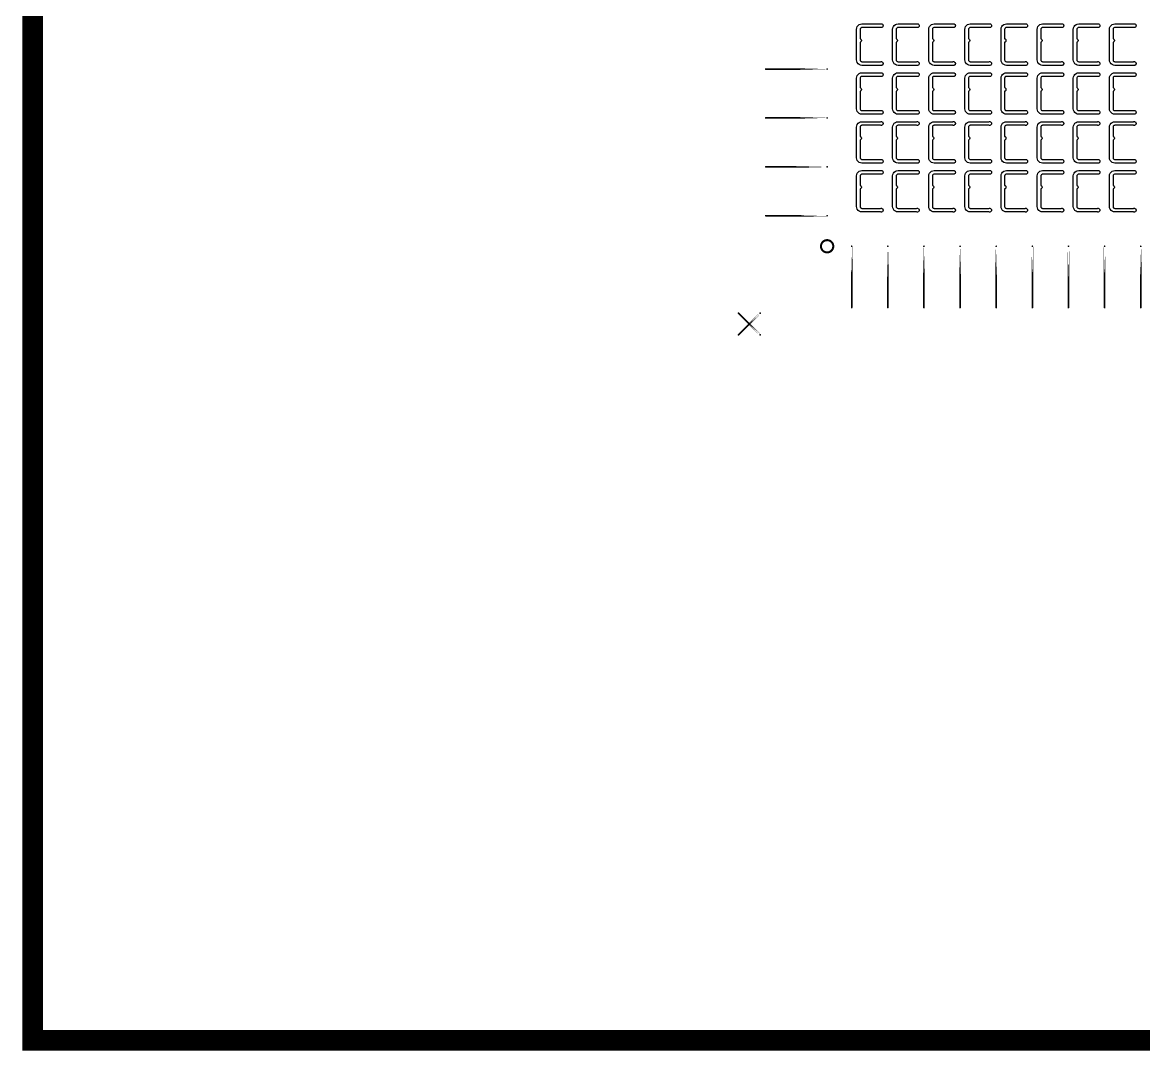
# Model space of a CAD drawing. Extents: x 11 to 212, y 11 to 212.
# Drawn here: x 10.7 to 65.5, y 10.7 to 60.9 of the extents above; entities that cross this region are included whole.
import ezdxf

# ---------------------------------------------------------------- set-up
doc = ezdxf.new("R2010")
doc.units = 0
doc.layers.get('0').update_dxf_attribs({"linetype": 'continuous'})
doc.layers.add('L4', color=7, linetype='continuous')

# ---------------------------------------------------------------- blocks, each defined once
blk = doc.blocks.new('cutlineendpoint')
at = {"const_width": 0.04}
blk.add_lwpolyline([(-0.02, 0, 1), (0.02, 0, 1)], format="xyb", close=True, dxfattribs=at)

msp = doc.modelspace()

# ---------------------------------------------------------------- linework, layer by layer
at = {"layer": 'L4'}
for points, const_width in [([(11.2, 211.2), (211.2, 211.2), (211.2, 11.2), (11.2, 11.2)], 1), ([(50, 58.659), (47, 58.659)], 0.08), ([(50, 56.271), (47, 56.271)], 0.08), ([(50, 53.882), (47, 53.882)], 0.08), ([(50, 51.494), (47, 51.494)], 0.08), ([(51.2, 50), (51.2, 47)], 0.08), ([(52.965, 50), (52.965, 47)], 0.08), ([(54.729, 50), (54.729, 47)], 0.08), ([(56.494, 50), (56.494, 47)], 0.08), ([(58.259, 50), (58.259, 47)], 0.08), ([(60.024, 50), (60.024, 47)], 0.08), ([(61.788, 50), (61.788, 47)], 0.08), ([(63.553, 50), (63.553, 47)], 0.08), ([(65.318, 50), (65.318, 47)], 0.08), ([(46.73, 46.73), (45.67, 45.67)], 0.08), ([(46.73, 45.67), (45.67, 46.73)], 0.08)]:
    msp.add_lwpolyline(points, close=True, dxfattribs=dict(at, const_width=const_width))
for points in [[(52.608, 59.018), (52.632, 59.023), (52.656, 59.022), (52.679, 59.016), (52.7, 59.003), (52.717, 58.986), (52.728, 58.965), (52.735, 58.941), (52.735, 58.917), (52.728, 58.894), (52.717, 58.873), (52.7, 58.856), (52.679, 58.843), (52.656, 58.836), (52.632, 58.836), (52.608, 58.841), (51.7, 58.841), (51.631, 58.85), (51.568, 58.877), (51.513, 58.919), (51.471, 58.974), (51.444, 59.037), (51.435, 59.106), (51.435, 60.6), (51.444, 60.669), (51.471, 60.732), (51.513, 60.787), (51.568, 60.829), (51.631, 60.856), (51.7, 60.865), (52.608, 60.865), (52.632, 60.87), (52.656, 60.869), (52.679, 60.863), (52.7, 60.85), (52.717, 60.833), (52.728, 60.812), (52.735, 60.789), (52.735, 60.764), (52.728, 60.741), (52.717, 60.72), (52.7, 60.703), (52.679, 60.69), (52.656, 60.684), (52.632, 60.683), (52.608, 60.688), (51.7, 60.688), (51.677, 60.685), (51.656, 60.676), (51.638, 60.662), (51.624, 60.644), (51.615, 60.623), (51.612, 60.6), (51.612, 60.139), (51.629, 60.134), (51.664, 60.1), (51.676, 60.053), (51.664, 60.006), (51.629, 59.971), (51.612, 59.967), (51.612, 59.106), (51.615, 59.083), (51.624, 59.062), (51.638, 59.043), (51.656, 59.029), (51.677, 59.021), (51.7, 59.018)], [(54.373, 59.018), (54.397, 59.023), (54.421, 59.022), (54.444, 59.016), (54.464, 59.003), (54.481, 58.986), (54.493, 58.965), (54.499, 58.941), (54.499, 58.917), (54.493, 58.894), (54.481, 58.873), (54.464, 58.856), (54.444, 58.843), (54.421, 58.836), (54.397, 58.836), (54.373, 58.841), (53.465, 58.841), (53.396, 58.85), (53.332, 58.877), (53.278, 58.919), (53.235, 58.974), (53.209, 59.037), (53.2, 59.106), (53.2, 60.6), (53.209, 60.669), (53.235, 60.732), (53.278, 60.787), (53.332, 60.829), (53.396, 60.856), (53.465, 60.865), (54.373, 60.865), (54.397, 60.87), (54.421, 60.869), (54.444, 60.863), (54.464, 60.85), (54.481, 60.833), (54.493, 60.812), (54.499, 60.789), (54.499, 60.764), (54.493, 60.741), (54.481, 60.72), (54.464, 60.703), (54.444, 60.69), (54.421, 60.684), (54.397, 60.683), (54.373, 60.688), (53.465, 60.688), (53.442, 60.685), (53.421, 60.676), (53.402, 60.662), (53.388, 60.644), (53.379, 60.623), (53.376, 60.6), (53.376, 60.139), (53.394, 60.134), (53.429, 60.1), (53.441, 60.053), (53.429, 60.006), (53.394, 59.971), (53.376, 59.967), (53.376, 59.106), (53.379, 59.083), (53.388, 59.062), (53.402, 59.043), (53.421, 59.029), (53.442, 59.021), (53.465, 59.018)], [(56.138, 59.018), (56.161, 59.023), (56.185, 59.022), (56.209, 59.016), (56.229, 59.003), (56.246, 58.986), (56.258, 58.965), (56.264, 58.941), (56.264, 58.917), (56.258, 58.894), (56.246, 58.873), (56.229, 58.856), (56.209, 58.843), (56.185, 58.836), (56.161, 58.836), (56.138, 58.841), (55.229, 58.841), (55.161, 58.85), (55.097, 58.877), (55.042, 58.919), (55, 58.974), (54.974, 59.037), (54.965, 59.106), (54.965, 60.6), (54.974, 60.669), (55, 60.732), (55.042, 60.787), (55.097, 60.829), (55.161, 60.856), (55.229, 60.865), (56.138, 60.865), (56.161, 60.87), (56.185, 60.869), (56.209, 60.863), (56.229, 60.85), (56.246, 60.833), (56.258, 60.812), (56.264, 60.789), (56.264, 60.764), (56.258, 60.741), (56.246, 60.72), (56.229, 60.703), (56.209, 60.69), (56.185, 60.684), (56.161, 60.683), (56.138, 60.688), (55.229, 60.688), (55.207, 60.685), (55.185, 60.676), (55.167, 60.662), (55.153, 60.644), (55.144, 60.623), (55.141, 60.6), (55.141, 60.139), (55.159, 60.134), (55.193, 60.1), (55.206, 60.053), (55.193, 60.006), (55.159, 59.971), (55.141, 59.967), (55.141, 59.106), (55.144, 59.083), (55.153, 59.062), (55.167, 59.043), (55.185, 59.029), (55.207, 59.021), (55.229, 59.018)], [(57.903, 59.018), (57.926, 59.023), (57.95, 59.022), (57.973, 59.016), (57.994, 59.003), (58.011, 58.986), (58.023, 58.965), (58.029, 58.941), (58.029, 58.917), (58.023, 58.894), (58.011, 58.873), (57.994, 58.856), (57.973, 58.843), (57.95, 58.836), (57.926, 58.836), (57.903, 58.841), (56.994, 58.841), (56.926, 58.85), (56.862, 58.877), (56.807, 58.919), (56.765, 58.974), (56.738, 59.037), (56.729, 59.106), (56.729, 60.6), (56.738, 60.669), (56.765, 60.732), (56.807, 60.787), (56.862, 60.829), (56.926, 60.856), (56.994, 60.865), (57.903, 60.865), (57.926, 60.87), (57.95, 60.869), (57.973, 60.863), (57.994, 60.85), (58.011, 60.833), (58.023, 60.812), (58.029, 60.789), (58.029, 60.764), (58.023, 60.741), (58.011, 60.72), (57.994, 60.703), (57.973, 60.69), (57.95, 60.684), (57.926, 60.683), (57.903, 60.688), (56.994, 60.688), (56.971, 60.685), (56.95, 60.676), (56.932, 60.662), (56.918, 60.644), (56.909, 60.623), (56.906, 60.6), (56.906, 60.139), (56.924, 60.134), (56.958, 60.1), (56.971, 60.053), (56.958, 60.006), (56.924, 59.971), (56.906, 59.967), (56.906, 59.106), (56.909, 59.083), (56.918, 59.062), (56.932, 59.043), (56.95, 59.029), (56.971, 59.021), (56.994, 59.018)], [(59.667, 59.018), (59.691, 59.023), (59.715, 59.022), (59.738, 59.016), (59.759, 59.003), (59.775, 58.986), (59.787, 58.965), (59.793, 58.941), (59.793, 58.917), (59.787, 58.894), (59.775, 58.873), (59.759, 58.856), (59.738, 58.843), (59.715, 58.836), (59.691, 58.836), (59.667, 58.841), (58.759, 58.841), (58.69, 58.85), (58.626, 58.877), (58.572, 58.919), (58.53, 58.974), (58.503, 59.037), (58.494, 59.106), (58.494, 60.6), (58.503, 60.669), (58.53, 60.732), (58.572, 60.787), (58.626, 60.829), (58.69, 60.856), (58.759, 60.865), (59.667, 60.865), (59.691, 60.87), (59.715, 60.869), (59.738, 60.863), (59.759, 60.85), (59.775, 60.833), (59.787, 60.812), (59.793, 60.789), (59.793, 60.764), (59.787, 60.741), (59.775, 60.72), (59.759, 60.703), (59.738, 60.69), (59.715, 60.684), (59.691, 60.683), (59.667, 60.688), (58.759, 60.688), (58.736, 60.685), (58.715, 60.676), (58.696, 60.662), (58.682, 60.644), (58.674, 60.623), (58.671, 60.6), (58.671, 60.139), (58.688, 60.134), (58.723, 60.1), (58.735, 60.053), (58.723, 60.006), (58.688, 59.971), (58.671, 59.967), (58.671, 59.106), (58.674, 59.083), (58.682, 59.062), (58.696, 59.043), (58.715, 59.029), (58.736, 59.021), (58.759, 59.018)], [(61.432, 59.018), (61.455, 59.023), (61.48, 59.022), (61.503, 59.016), (61.523, 59.003), (61.54, 58.986), (61.552, 58.965), (61.558, 58.941), (61.558, 58.917), (61.552, 58.894), (61.54, 58.873), (61.523, 58.856), (61.503, 58.843), (61.48, 58.836), (61.455, 58.836), (61.432, 58.841), (60.524, 58.841), (60.455, 58.85), (60.391, 58.877), (60.336, 58.919), (60.294, 58.974), (60.268, 59.037), (60.259, 59.106), (60.259, 60.6), (60.268, 60.669), (60.294, 60.732), (60.336, 60.787), (60.391, 60.829), (60.455, 60.856), (60.524, 60.865), (61.432, 60.865), (61.455, 60.87), (61.48, 60.869), (61.503, 60.863), (61.523, 60.85), (61.54, 60.833), (61.552, 60.812), (61.558, 60.789), (61.558, 60.764), (61.552, 60.741), (61.54, 60.72), (61.523, 60.703), (61.503, 60.69), (61.48, 60.684), (61.455, 60.683), (61.432, 60.688), (60.524, 60.688), (60.501, 60.685), (60.479, 60.676), (60.461, 60.662), (60.447, 60.644), (60.438, 60.623), (60.435, 60.6), (60.435, 60.139), (60.453, 60.134), (60.487, 60.1), (60.5, 60.053), (60.487, 60.006), (60.453, 59.971), (60.435, 59.967), (60.435, 59.106), (60.438, 59.083), (60.447, 59.062), (60.461, 59.043), (60.479, 59.029), (60.501, 59.021), (60.524, 59.018)], [(63.197, 59.018), (63.22, 59.023), (63.244, 59.022), (63.267, 59.016), (63.288, 59.003), (63.305, 58.986), (63.317, 58.965), (63.323, 58.941), (63.323, 58.917), (63.317, 58.894), (63.305, 58.873), (63.288, 58.856), (63.267, 58.843), (63.244, 58.836), (63.22, 58.836), (63.197, 58.841), (62.288, 58.841), (62.22, 58.85), (62.156, 58.877), (62.101, 58.919), (62.059, 58.974), (62.033, 59.037), (62.024, 59.106), (62.024, 60.6), (62.033, 60.669), (62.059, 60.732), (62.101, 60.787), (62.156, 60.829), (62.22, 60.856), (62.288, 60.865), (63.197, 60.865), (63.22, 60.87), (63.244, 60.869), (63.267, 60.863), (63.288, 60.85), (63.305, 60.833), (63.317, 60.812), (63.323, 60.789), (63.323, 60.764), (63.317, 60.741), (63.305, 60.72), (63.288, 60.703), (63.267, 60.69), (63.244, 60.684), (63.22, 60.683), (63.197, 60.688), (62.288, 60.688), (62.265, 60.685), (62.244, 60.676), (62.226, 60.662), (62.212, 60.644), (62.203, 60.623), (62.2, 60.6), (62.2, 60.139), (62.218, 60.134), (62.252, 60.1), (62.265, 60.053), (62.252, 60.006), (62.218, 59.971), (62.2, 59.967), (62.2, 59.106), (62.203, 59.083), (62.212, 59.062), (62.226, 59.043), (62.244, 59.029), (62.265, 59.021), (62.288, 59.018)], [(64.961, 59.018), (64.985, 59.023), (65.009, 59.022), (65.032, 59.016), (65.053, 59.003), (65.069, 58.986), (65.081, 58.965), (65.087, 58.941), (65.087, 58.917), (65.081, 58.894), (65.069, 58.873), (65.053, 58.856), (65.032, 58.843), (65.009, 58.836), (64.985, 58.836), (64.961, 58.841), (64.053, 58.841), (63.984, 58.85), (63.921, 58.877), (63.866, 58.919), (63.824, 58.974), (63.797, 59.037), (63.788, 59.106), (63.788, 60.6), (63.797, 60.669), (63.824, 60.732), (63.866, 60.787), (63.921, 60.829), (63.984, 60.856), (64.053, 60.865), (64.961, 60.865), (64.985, 60.87), (65.009, 60.869), (65.032, 60.863), (65.053, 60.85), (65.069, 60.833), (65.081, 60.812), (65.087, 60.789), (65.087, 60.764), (65.081, 60.741), (65.069, 60.72), (65.053, 60.703), (65.032, 60.69), (65.009, 60.684), (64.985, 60.683), (64.961, 60.688), (64.053, 60.688), (64.03, 60.685), (64.009, 60.676), (63.991, 60.662), (63.977, 60.644), (63.968, 60.623), (63.965, 60.6), (63.965, 60.139), (63.982, 60.134), (64.017, 60.1), (64.029, 60.053), (64.017, 60.006), (63.982, 59.971), (63.965, 59.967), (63.965, 59.106), (63.968, 59.083), (63.977, 59.062), (63.991, 59.043), (64.009, 59.029), (64.03, 59.021), (64.053, 59.018)], [(52.608, 56.629), (52.632, 56.635), (52.656, 56.634), (52.679, 56.627), (52.7, 56.615), (52.717, 56.598), (52.728, 56.577), (52.735, 56.553), (52.735, 56.529), (52.728, 56.506), (52.717, 56.485), (52.7, 56.468), (52.679, 56.455), (52.656, 56.448), (52.632, 56.448), (52.608, 56.453), (51.7, 56.453), (51.631, 56.462), (51.568, 56.488), (51.513, 56.53), (51.471, 56.585), (51.444, 56.649), (51.435, 56.718), (51.435, 58.212), (51.444, 58.28), (51.471, 58.344), (51.513, 58.399), (51.568, 58.441), (51.631, 58.467), (51.7, 58.476), (52.608, 58.476), (52.632, 58.482), (52.656, 58.481), (52.679, 58.474), (52.7, 58.462), (52.717, 58.445), (52.728, 58.424), (52.735, 58.4), (52.735, 58.376), (52.728, 58.353), (52.717, 58.332), (52.7, 58.315), (52.679, 58.302), (52.656, 58.295), (52.632, 58.295), (52.608, 58.3), (51.7, 58.3), (51.677, 58.297), (51.656, 58.288), (51.638, 58.274), (51.624, 58.256), (51.615, 58.235), (51.612, 58.212), (51.612, 57.751), (51.629, 57.746), (51.664, 57.712), (51.676, 57.665), (51.664, 57.618), (51.629, 57.583), (51.612, 57.578), (51.612, 56.718), (51.615, 56.695), (51.624, 56.674), (51.638, 56.655), (51.656, 56.641), (51.677, 56.632), (51.7, 56.629)], [(54.373, 56.629), (54.397, 56.635), (54.421, 56.634), (54.444, 56.627), (54.464, 56.615), (54.481, 56.598), (54.493, 56.577), (54.499, 56.553), (54.499, 56.529), (54.493, 56.506), (54.481, 56.485), (54.464, 56.468), (54.444, 56.455), (54.421, 56.448), (54.397, 56.448), (54.373, 56.453), (53.465, 56.453), (53.396, 56.462), (53.332, 56.488), (53.278, 56.53), (53.235, 56.585), (53.209, 56.649), (53.2, 56.718), (53.2, 58.212), (53.209, 58.28), (53.235, 58.344), (53.278, 58.399), (53.332, 58.441), (53.396, 58.467), (53.465, 58.476), (54.373, 58.476), (54.397, 58.482), (54.421, 58.481), (54.444, 58.474), (54.464, 58.462), (54.481, 58.445), (54.493, 58.424), (54.499, 58.4), (54.499, 58.376), (54.493, 58.353), (54.481, 58.332), (54.464, 58.315), (54.444, 58.302), (54.421, 58.295), (54.397, 58.295), (54.373, 58.3), (53.465, 58.3), (53.442, 58.297), (53.421, 58.288), (53.402, 58.274), (53.388, 58.256), (53.379, 58.235), (53.376, 58.212), (53.376, 57.751), (53.394, 57.746), (53.429, 57.712), (53.441, 57.665), (53.429, 57.618), (53.394, 57.583), (53.376, 57.578), (53.376, 56.718), (53.379, 56.695), (53.388, 56.674), (53.402, 56.655), (53.421, 56.641), (53.442, 56.632), (53.465, 56.629)], [(56.138, 56.629), (56.161, 56.635), (56.185, 56.634), (56.209, 56.627), (56.229, 56.615), (56.246, 56.598), (56.258, 56.577), (56.264, 56.553), (56.264, 56.529), (56.258, 56.506), (56.246, 56.485), (56.229, 56.468), (56.209, 56.455), (56.185, 56.448), (56.161, 56.448), (56.138, 56.453), (55.229, 56.453), (55.161, 56.462), (55.097, 56.488), (55.042, 56.53), (55, 56.585), (54.974, 56.649), (54.965, 56.718), (54.965, 58.212), (54.974, 58.28), (55, 58.344), (55.042, 58.399), (55.097, 58.441), (55.161, 58.467), (55.229, 58.476), (56.138, 58.476), (56.161, 58.482), (56.185, 58.481), (56.209, 58.474), (56.229, 58.462), (56.246, 58.445), (56.258, 58.424), (56.264, 58.4), (56.264, 58.376), (56.258, 58.353), (56.246, 58.332), (56.229, 58.315), (56.209, 58.302), (56.185, 58.295), (56.161, 58.295), (56.138, 58.3), (55.229, 58.3), (55.207, 58.297), (55.185, 58.288), (55.167, 58.274), (55.153, 58.256), (55.144, 58.235), (55.141, 58.212), (55.141, 57.751), (55.159, 57.746), (55.193, 57.712), (55.206, 57.665), (55.193, 57.618), (55.159, 57.583), (55.141, 57.578), (55.141, 56.718), (55.144, 56.695), (55.153, 56.674), (55.167, 56.655), (55.185, 56.641), (55.207, 56.632), (55.229, 56.629)], [(57.903, 56.629), (57.926, 56.635), (57.95, 56.634), (57.973, 56.627), (57.994, 56.615), (58.011, 56.598), (58.023, 56.577), (58.029, 56.553), (58.029, 56.529), (58.023, 56.506), (58.011, 56.485), (57.994, 56.468), (57.973, 56.455), (57.95, 56.448), (57.926, 56.448), (57.903, 56.453), (56.994, 56.453), (56.926, 56.462), (56.862, 56.488), (56.807, 56.53), (56.765, 56.585), (56.738, 56.649), (56.729, 56.718), (56.729, 58.212), (56.738, 58.28), (56.765, 58.344), (56.807, 58.399), (56.862, 58.441), (56.926, 58.467), (56.994, 58.476), (57.903, 58.476), (57.926, 58.482), (57.95, 58.481), (57.973, 58.474), (57.994, 58.462), (58.011, 58.445), (58.023, 58.424), (58.029, 58.4), (58.029, 58.376), (58.023, 58.353), (58.011, 58.332), (57.994, 58.315), (57.973, 58.302), (57.95, 58.295), (57.926, 58.295), (57.903, 58.3), (56.994, 58.3), (56.971, 58.297), (56.95, 58.288), (56.932, 58.274), (56.918, 58.256), (56.909, 58.235), (56.906, 58.212), (56.906, 57.751), (56.924, 57.746), (56.958, 57.712), (56.971, 57.665), (56.958, 57.618), (56.924, 57.583), (56.906, 57.578), (56.906, 56.718), (56.909, 56.695), (56.918, 56.674), (56.932, 56.655), (56.95, 56.641), (56.971, 56.632), (56.994, 56.629)], [(59.667, 56.629), (59.691, 56.635), (59.715, 56.634), (59.738, 56.627), (59.759, 56.615), (59.775, 56.598), (59.787, 56.577), (59.793, 56.553), (59.793, 56.529), (59.787, 56.506), (59.775, 56.485), (59.759, 56.468), (59.738, 56.455), (59.715, 56.448), (59.691, 56.448), (59.667, 56.453), (58.759, 56.453), (58.69, 56.462), (58.626, 56.488), (58.572, 56.53), (58.53, 56.585), (58.503, 56.649), (58.494, 56.718), (58.494, 58.212), (58.503, 58.28), (58.53, 58.344), (58.572, 58.399), (58.626, 58.441), (58.69, 58.467), (58.759, 58.476), (59.667, 58.476), (59.691, 58.482), (59.715, 58.481), (59.738, 58.474), (59.759, 58.462), (59.775, 58.445), (59.787, 58.424), (59.793, 58.4), (59.793, 58.376), (59.787, 58.353), (59.775, 58.332), (59.759, 58.315), (59.738, 58.302), (59.715, 58.295), (59.691, 58.295), (59.667, 58.3), (58.759, 58.3), (58.736, 58.297), (58.715, 58.288), (58.696, 58.274), (58.682, 58.256), (58.674, 58.235), (58.671, 58.212), (58.671, 57.751), (58.688, 57.746), (58.723, 57.712), (58.735, 57.665), (58.723, 57.618), (58.688, 57.583), (58.671, 57.578), (58.671, 56.718), (58.674, 56.695), (58.682, 56.674), (58.696, 56.655), (58.715, 56.641), (58.736, 56.632), (58.759, 56.629)], [(61.432, 56.629), (61.455, 56.635), (61.48, 56.634), (61.503, 56.627), (61.523, 56.615), (61.54, 56.598), (61.552, 56.577), (61.558, 56.553), (61.558, 56.529), (61.552, 56.506), (61.54, 56.485), (61.523, 56.468), (61.503, 56.455), (61.48, 56.448), (61.455, 56.448), (61.432, 56.453), (60.524, 56.453), (60.455, 56.462), (60.391, 56.488), (60.336, 56.53), (60.294, 56.585), (60.268, 56.649), (60.259, 56.718), (60.259, 58.212), (60.268, 58.28), (60.294, 58.344), (60.336, 58.399), (60.391, 58.441), (60.455, 58.467), (60.524, 58.476), (61.432, 58.476), (61.455, 58.482), (61.48, 58.481), (61.503, 58.474), (61.523, 58.462), (61.54, 58.445), (61.552, 58.424), (61.558, 58.4), (61.558, 58.376), (61.552, 58.353), (61.54, 58.332), (61.523, 58.315), (61.503, 58.302), (61.48, 58.295), (61.455, 58.295), (61.432, 58.3), (60.524, 58.3), (60.501, 58.297), (60.479, 58.288), (60.461, 58.274), (60.447, 58.256), (60.438, 58.235), (60.435, 58.212), (60.435, 57.751), (60.453, 57.746), (60.487, 57.712), (60.5, 57.665), (60.487, 57.618), (60.453, 57.583), (60.435, 57.578), (60.435, 56.718), (60.438, 56.695), (60.447, 56.674), (60.461, 56.655), (60.479, 56.641), (60.501, 56.632), (60.524, 56.629)], [(63.197, 56.629), (63.22, 56.635), (63.244, 56.634), (63.267, 56.627), (63.288, 56.615), (63.305, 56.598), (63.317, 56.577), (63.323, 56.553), (63.323, 56.529), (63.317, 56.506), (63.305, 56.485), (63.288, 56.468), (63.267, 56.455), (63.244, 56.448), (63.22, 56.448), (63.197, 56.453), (62.288, 56.453), (62.22, 56.462), (62.156, 56.488), (62.101, 56.53), (62.059, 56.585), (62.033, 56.649), (62.024, 56.718), (62.024, 58.212), (62.033, 58.28), (62.059, 58.344), (62.101, 58.399), (62.156, 58.441), (62.22, 58.467), (62.288, 58.476), (63.197, 58.476), (63.22, 58.482), (63.244, 58.481), (63.267, 58.474), (63.288, 58.462), (63.305, 58.445), (63.317, 58.424), (63.323, 58.4), (63.323, 58.376), (63.317, 58.353), (63.305, 58.332), (63.288, 58.315), (63.267, 58.302), (63.244, 58.295), (63.22, 58.295), (63.197, 58.3), (62.288, 58.3), (62.265, 58.297), (62.244, 58.288), (62.226, 58.274), (62.212, 58.256), (62.203, 58.235), (62.2, 58.212), (62.2, 57.751), (62.218, 57.746), (62.252, 57.712), (62.265, 57.665), (62.252, 57.618), (62.218, 57.583), (62.2, 57.578), (62.2, 56.718), (62.203, 56.695), (62.212, 56.674), (62.226, 56.655), (62.244, 56.641), (62.265, 56.632), (62.288, 56.629)], [(64.961, 56.629), (64.985, 56.635), (65.009, 56.634), (65.032, 56.627), (65.053, 56.615), (65.069, 56.598), (65.081, 56.577), (65.087, 56.553), (65.087, 56.529), (65.081, 56.506), (65.069, 56.485), (65.053, 56.468), (65.032, 56.455), (65.009, 56.448), (64.985, 56.448), (64.961, 56.453), (64.053, 56.453), (63.984, 56.462), (63.921, 56.488), (63.866, 56.53), (63.824, 56.585), (63.797, 56.649), (63.788, 56.718), (63.788, 58.212), (63.797, 58.28), (63.824, 58.344), (63.866, 58.399), (63.921, 58.441), (63.984, 58.467), (64.053, 58.476), (64.961, 58.476), (64.985, 58.482), (65.009, 58.481), (65.032, 58.474), (65.053, 58.462), (65.069, 58.445), (65.081, 58.424), (65.087, 58.4), (65.087, 58.376), (65.081, 58.353), (65.069, 58.332), (65.053, 58.315), (65.032, 58.302), (65.009, 58.295), (64.985, 58.295), (64.961, 58.3), (64.053, 58.3), (64.03, 58.297), (64.009, 58.288), (63.991, 58.274), (63.977, 58.256), (63.968, 58.235), (63.965, 58.212), (63.965, 57.751), (63.982, 57.746), (64.017, 57.712), (64.029, 57.665), (64.017, 57.618), (63.982, 57.583), (63.965, 57.578), (63.965, 56.718), (63.968, 56.695), (63.977, 56.674), (63.991, 56.655), (64.009, 56.641), (64.03, 56.632), (64.053, 56.629)], [(52.608, 54.241), (52.632, 54.247), (52.656, 54.246), (52.679, 54.239), (52.7, 54.227), (52.717, 54.209), (52.728, 54.188), (52.735, 54.165), (52.735, 54.141), (52.728, 54.118), (52.717, 54.097), (52.7, 54.079), (52.679, 54.067), (52.656, 54.06), (52.632, 54.059), (52.608, 54.065), (51.7, 54.065), (51.631, 54.074), (51.568, 54.1), (51.513, 54.142), (51.471, 54.197), (51.444, 54.261), (51.435, 54.329), (51.435, 55.824), (51.444, 55.892), (51.471, 55.956), (51.513, 56.011), (51.568, 56.053), (51.631, 56.079), (51.7, 56.088), (52.608, 56.088), (52.632, 56.094), (52.656, 56.093), (52.679, 56.086), (52.7, 56.074), (52.717, 56.056), (52.728, 56.035), (52.735, 56.012), (52.735, 55.988), (52.728, 55.965), (52.717, 55.944), (52.7, 55.926), (52.679, 55.914), (52.656, 55.907), (52.632, 55.906), (52.608, 55.912), (51.7, 55.912), (51.677, 55.909), (51.656, 55.9), (51.638, 55.886), (51.624, 55.868), (51.615, 55.846), (51.612, 55.824), (51.612, 55.363), (51.629, 55.358), (51.664, 55.324), (51.676, 55.276), (51.664, 55.229), (51.629, 55.195), (51.612, 55.19), (51.612, 54.329), (51.615, 54.307), (51.624, 54.285), (51.638, 54.267), (51.656, 54.253), (51.677, 54.244), (51.7, 54.241)], [(54.373, 54.241), (54.397, 54.247), (54.421, 54.246), (54.444, 54.239), (54.464, 54.227), (54.481, 54.209), (54.493, 54.188), (54.499, 54.165), (54.499, 54.141), (54.493, 54.118), (54.481, 54.097), (54.464, 54.079), (54.444, 54.067), (54.421, 54.06), (54.397, 54.059), (54.373, 54.065), (53.465, 54.065), (53.396, 54.074), (53.332, 54.1), (53.278, 54.142), (53.235, 54.197), (53.209, 54.261), (53.2, 54.329), (53.2, 55.824), (53.209, 55.892), (53.235, 55.956), (53.278, 56.011), (53.332, 56.053), (53.396, 56.079), (53.465, 56.088), (54.373, 56.088), (54.397, 56.094), (54.421, 56.093), (54.444, 56.086), (54.464, 56.074), (54.481, 56.056), (54.493, 56.035), (54.499, 56.012), (54.499, 55.988), (54.493, 55.965), (54.481, 55.944), (54.464, 55.926), (54.444, 55.914), (54.421, 55.907), (54.397, 55.906), (54.373, 55.912), (53.465, 55.912), (53.442, 55.909), (53.421, 55.9), (53.402, 55.886), (53.388, 55.868), (53.379, 55.846), (53.376, 55.824), (53.376, 55.363), (53.394, 55.358), (53.429, 55.324), (53.441, 55.276), (53.429, 55.229), (53.394, 55.195), (53.376, 55.19), (53.376, 54.329), (53.379, 54.307), (53.388, 54.285), (53.402, 54.267), (53.421, 54.253), (53.442, 54.244), (53.465, 54.241)], [(56.138, 54.241), (56.161, 54.247), (56.185, 54.246), (56.209, 54.239), (56.229, 54.227), (56.246, 54.209), (56.258, 54.188), (56.264, 54.165), (56.264, 54.141), (56.258, 54.118), (56.246, 54.097), (56.229, 54.079), (56.209, 54.067), (56.185, 54.06), (56.161, 54.059), (56.138, 54.065), (55.229, 54.065), (55.161, 54.074), (55.097, 54.1), (55.042, 54.142), (55, 54.197), (54.974, 54.261), (54.965, 54.329), (54.965, 55.824), (54.974, 55.892), (55, 55.956), (55.042, 56.011), (55.097, 56.053), (55.161, 56.079), (55.229, 56.088), (56.138, 56.088), (56.161, 56.094), (56.185, 56.093), (56.209, 56.086), (56.229, 56.074), (56.246, 56.056), (56.258, 56.035), (56.264, 56.012), (56.264, 55.988), (56.258, 55.965), (56.246, 55.944), (56.229, 55.926), (56.209, 55.914), (56.185, 55.907), (56.161, 55.906), (56.138, 55.912), (55.229, 55.912), (55.207, 55.909), (55.185, 55.9), (55.167, 55.886), (55.153, 55.868), (55.144, 55.846), (55.141, 55.824), (55.141, 55.363), (55.159, 55.358), (55.193, 55.324), (55.206, 55.276), (55.193, 55.229), (55.159, 55.195), (55.141, 55.19), (55.141, 54.329), (55.144, 54.307), (55.153, 54.285), (55.167, 54.267), (55.185, 54.253), (55.207, 54.244), (55.229, 54.241)], [(57.903, 54.241), (57.926, 54.247), (57.95, 54.246), (57.973, 54.239), (57.994, 54.227), (58.011, 54.209), (58.023, 54.188), (58.029, 54.165), (58.029, 54.141), (58.023, 54.118), (58.011, 54.097), (57.994, 54.079), (57.973, 54.067), (57.95, 54.06), (57.926, 54.059), (57.903, 54.065), (56.994, 54.065), (56.926, 54.074), (56.862, 54.1), (56.807, 54.142), (56.765, 54.197), (56.738, 54.261), (56.729, 54.329), (56.729, 55.824), (56.738, 55.892), (56.765, 55.956), (56.807, 56.011), (56.862, 56.053), (56.926, 56.079), (56.994, 56.088), (57.903, 56.088), (57.926, 56.094), (57.95, 56.093), (57.973, 56.086), (57.994, 56.074), (58.011, 56.056), (58.023, 56.035), (58.029, 56.012), (58.029, 55.988), (58.023, 55.965), (58.011, 55.944), (57.994, 55.926), (57.973, 55.914), (57.95, 55.907), (57.926, 55.906), (57.903, 55.912), (56.994, 55.912), (56.971, 55.909), (56.95, 55.9), (56.932, 55.886), (56.918, 55.868), (56.909, 55.846), (56.906, 55.824), (56.906, 55.363), (56.924, 55.358), (56.958, 55.324), (56.971, 55.276), (56.958, 55.229), (56.924, 55.195), (56.906, 55.19), (56.906, 54.329), (56.909, 54.307), (56.918, 54.285), (56.932, 54.267), (56.95, 54.253), (56.971, 54.244), (56.994, 54.241)], [(59.667, 54.241), (59.691, 54.247), (59.715, 54.246), (59.738, 54.239), (59.759, 54.227), (59.775, 54.209), (59.787, 54.188), (59.793, 54.165), (59.793, 54.141), (59.787, 54.118), (59.775, 54.097), (59.759, 54.079), (59.738, 54.067), (59.715, 54.06), (59.691, 54.059), (59.667, 54.065), (58.759, 54.065), (58.69, 54.074), (58.626, 54.1), (58.572, 54.142), (58.53, 54.197), (58.503, 54.261), (58.494, 54.329), (58.494, 55.824), (58.503, 55.892), (58.53, 55.956), (58.572, 56.011), (58.626, 56.053), (58.69, 56.079), (58.759, 56.088), (59.667, 56.088), (59.691, 56.094), (59.715, 56.093), (59.738, 56.086), (59.759, 56.074), (59.775, 56.056), (59.787, 56.035), (59.793, 56.012), (59.793, 55.988), (59.787, 55.965), (59.775, 55.944), (59.759, 55.926), (59.738, 55.914), (59.715, 55.907), (59.691, 55.906), (59.667, 55.912), (58.759, 55.912), (58.736, 55.909), (58.715, 55.9), (58.696, 55.886), (58.682, 55.868), (58.674, 55.846), (58.671, 55.824), (58.671, 55.363), (58.688, 55.358), (58.723, 55.324), (58.735, 55.276), (58.723, 55.229), (58.688, 55.195), (58.671, 55.19), (58.671, 54.329), (58.674, 54.307), (58.682, 54.285), (58.696, 54.267), (58.715, 54.253), (58.736, 54.244), (58.759, 54.241)], [(61.432, 54.241), (61.455, 54.247), (61.48, 54.246), (61.503, 54.239), (61.523, 54.227), (61.54, 54.209), (61.552, 54.188), (61.558, 54.165), (61.558, 54.141), (61.552, 54.118), (61.54, 54.097), (61.523, 54.079), (61.503, 54.067), (61.48, 54.06), (61.455, 54.059), (61.432, 54.065), (60.524, 54.065), (60.455, 54.074), (60.391, 54.1), (60.336, 54.142), (60.294, 54.197), (60.268, 54.261), (60.259, 54.329), (60.259, 55.824), (60.268, 55.892), (60.294, 55.956), (60.336, 56.011), (60.391, 56.053), (60.455, 56.079), (60.524, 56.088), (61.432, 56.088), (61.455, 56.094), (61.48, 56.093), (61.503, 56.086), (61.523, 56.074), (61.54, 56.056), (61.552, 56.035), (61.558, 56.012), (61.558, 55.988), (61.552, 55.965), (61.54, 55.944), (61.523, 55.926), (61.503, 55.914), (61.48, 55.907), (61.455, 55.906), (61.432, 55.912), (60.524, 55.912), (60.501, 55.909), (60.479, 55.9), (60.461, 55.886), (60.447, 55.868), (60.438, 55.846), (60.435, 55.824), (60.435, 55.363), (60.453, 55.358), (60.487, 55.324), (60.5, 55.276), (60.487, 55.229), (60.453, 55.195), (60.435, 55.19), (60.435, 54.329), (60.438, 54.307), (60.447, 54.285), (60.461, 54.267), (60.479, 54.253), (60.501, 54.244), (60.524, 54.241)], [(63.197, 54.241), (63.22, 54.247), (63.244, 54.246), (63.267, 54.239), (63.288, 54.227), (63.305, 54.209), (63.317, 54.188), (63.323, 54.165), (63.323, 54.141), (63.317, 54.118), (63.305, 54.097), (63.288, 54.079), (63.267, 54.067), (63.244, 54.06), (63.22, 54.059), (63.197, 54.065), (62.288, 54.065), (62.22, 54.074), (62.156, 54.1), (62.101, 54.142), (62.059, 54.197), (62.033, 54.261), (62.024, 54.329), (62.024, 55.824), (62.033, 55.892), (62.059, 55.956), (62.101, 56.011), (62.156, 56.053), (62.22, 56.079), (62.288, 56.088), (63.197, 56.088), (63.22, 56.094), (63.244, 56.093), (63.267, 56.086), (63.288, 56.074), (63.305, 56.056), (63.317, 56.035), (63.323, 56.012), (63.323, 55.988), (63.317, 55.965), (63.305, 55.944), (63.288, 55.926), (63.267, 55.914), (63.244, 55.907), (63.22, 55.906), (63.197, 55.912), (62.288, 55.912), (62.265, 55.909), (62.244, 55.9), (62.226, 55.886), (62.212, 55.868), (62.203, 55.846), (62.2, 55.824), (62.2, 55.363), (62.218, 55.358), (62.252, 55.324), (62.265, 55.276), (62.252, 55.229), (62.218, 55.195), (62.2, 55.19), (62.2, 54.329), (62.203, 54.307), (62.212, 54.285), (62.226, 54.267), (62.244, 54.253), (62.265, 54.244), (62.288, 54.241)], [(64.961, 54.241), (64.985, 54.247), (65.009, 54.246), (65.032, 54.239), (65.053, 54.227), (65.069, 54.209), (65.081, 54.188), (65.087, 54.165), (65.087, 54.141), (65.081, 54.118), (65.069, 54.097), (65.053, 54.079), (65.032, 54.067), (65.009, 54.06), (64.985, 54.059), (64.961, 54.065), (64.053, 54.065), (63.984, 54.074), (63.921, 54.1), (63.866, 54.142), (63.824, 54.197), (63.797, 54.261), (63.788, 54.329), (63.788, 55.824), (63.797, 55.892), (63.824, 55.956), (63.866, 56.011), (63.921, 56.053), (63.984, 56.079), (64.053, 56.088), (64.961, 56.088), (64.985, 56.094), (65.009, 56.093), (65.032, 56.086), (65.053, 56.074), (65.069, 56.056), (65.081, 56.035), (65.087, 56.012), (65.087, 55.988), (65.081, 55.965), (65.069, 55.944), (65.053, 55.926), (65.032, 55.914), (65.009, 55.907), (64.985, 55.906), (64.961, 55.912), (64.053, 55.912), (64.03, 55.909), (64.009, 55.9), (63.991, 55.886), (63.977, 55.868), (63.968, 55.846), (63.965, 55.824), (63.965, 55.363), (63.982, 55.358), (64.017, 55.324), (64.029, 55.276), (64.017, 55.229), (63.982, 55.195), (63.965, 55.19), (63.965, 54.329), (63.968, 54.307), (63.977, 54.285), (63.991, 54.267), (64.009, 54.253), (64.03, 54.244), (64.053, 54.241)], [(52.608, 51.853), (52.632, 51.858), (52.656, 51.858), (52.679, 51.851), (52.7, 51.838), (52.717, 51.821), (52.728, 51.8), (52.735, 51.777), (52.735, 51.753), (52.728, 51.729), (52.717, 51.708), (52.7, 51.691), (52.679, 51.679), (52.656, 51.672), (52.632, 51.671), (52.608, 51.676), (51.7, 51.676), (51.631, 51.685), (51.568, 51.712), (51.513, 51.754), (51.471, 51.809), (51.444, 51.873), (51.435, 51.941), (51.435, 53.435), (51.444, 53.504), (51.471, 53.568), (51.513, 53.622), (51.568, 53.665), (51.631, 53.691), (51.7, 53.7), (52.608, 53.7), (52.632, 53.705), (52.656, 53.705), (52.679, 53.698), (52.7, 53.685), (52.717, 53.668), (52.728, 53.647), (52.735, 53.624), (52.735, 53.6), (52.728, 53.576), (52.717, 53.555), (52.7, 53.538), (52.679, 53.526), (52.656, 53.519), (52.632, 53.518), (52.608, 53.524), (51.7, 53.524), (51.677, 53.521), (51.656, 53.512), (51.638, 53.498), (51.624, 53.479), (51.615, 53.458), (51.612, 53.435), (51.612, 52.974), (51.629, 52.97), (51.664, 52.935), (51.676, 52.888), (51.664, 52.841), (51.629, 52.807), (51.612, 52.802), (51.612, 51.941), (51.615, 51.918), (51.624, 51.897), (51.638, 51.879), (51.656, 51.865), (51.677, 51.856), (51.7, 51.853)], [(54.373, 51.853), (54.397, 51.858), (54.421, 51.858), (54.444, 51.851), (54.464, 51.838), (54.481, 51.821), (54.493, 51.8), (54.499, 51.777), (54.499, 51.753), (54.493, 51.729), (54.481, 51.708), (54.464, 51.691), (54.444, 51.679), (54.421, 51.672), (54.397, 51.671), (54.373, 51.676), (53.465, 51.676), (53.396, 51.685), (53.332, 51.712), (53.278, 51.754), (53.235, 51.809), (53.209, 51.873), (53.2, 51.941), (53.2, 53.435), (53.209, 53.504), (53.235, 53.568), (53.278, 53.622), (53.332, 53.665), (53.396, 53.691), (53.465, 53.7), (54.373, 53.7), (54.397, 53.705), (54.421, 53.705), (54.444, 53.698), (54.464, 53.685), (54.481, 53.668), (54.493, 53.647), (54.499, 53.624), (54.499, 53.6), (54.493, 53.576), (54.481, 53.555), (54.464, 53.538), (54.444, 53.526), (54.421, 53.519), (54.397, 53.518), (54.373, 53.524), (53.465, 53.524), (53.442, 53.521), (53.421, 53.512), (53.402, 53.498), (53.388, 53.479), (53.379, 53.458), (53.376, 53.435), (53.376, 52.974), (53.394, 52.97), (53.429, 52.935), (53.441, 52.888), (53.429, 52.841), (53.394, 52.807), (53.376, 52.802), (53.376, 51.941), (53.379, 51.918), (53.388, 51.897), (53.402, 51.879), (53.421, 51.865), (53.442, 51.856), (53.465, 51.853)], [(56.138, 51.853), (56.161, 51.858), (56.185, 51.858), (56.209, 51.851), (56.229, 51.838), (56.246, 51.821), (56.258, 51.8), (56.264, 51.777), (56.264, 51.753), (56.258, 51.729), (56.246, 51.708), (56.229, 51.691), (56.209, 51.679), (56.185, 51.672), (56.161, 51.671), (56.138, 51.676), (55.229, 51.676), (55.161, 51.685), (55.097, 51.712), (55.042, 51.754), (55, 51.809), (54.974, 51.873), (54.965, 51.941), (54.965, 53.435), (54.974, 53.504), (55, 53.568), (55.042, 53.622), (55.097, 53.665), (55.161, 53.691), (55.229, 53.7), (56.138, 53.7), (56.161, 53.705), (56.185, 53.705), (56.209, 53.698), (56.229, 53.685), (56.246, 53.668), (56.258, 53.647), (56.264, 53.624), (56.264, 53.6), (56.258, 53.576), (56.246, 53.555), (56.229, 53.538), (56.209, 53.526), (56.185, 53.519), (56.161, 53.518), (56.138, 53.524), (55.229, 53.524), (55.207, 53.521), (55.185, 53.512), (55.167, 53.498), (55.153, 53.479), (55.144, 53.458), (55.141, 53.435), (55.141, 52.974), (55.159, 52.97), (55.193, 52.935), (55.206, 52.888), (55.193, 52.841), (55.159, 52.807), (55.141, 52.802), (55.141, 51.941), (55.144, 51.918), (55.153, 51.897), (55.167, 51.879), (55.185, 51.865), (55.207, 51.856), (55.229, 51.853)], [(57.903, 51.853), (57.926, 51.858), (57.95, 51.858), (57.973, 51.851), (57.994, 51.838), (58.011, 51.821), (58.023, 51.8), (58.029, 51.777), (58.029, 51.753), (58.023, 51.729), (58.011, 51.708), (57.994, 51.691), (57.973, 51.679), (57.95, 51.672), (57.926, 51.671), (57.903, 51.676), (56.994, 51.676), (56.926, 51.685), (56.862, 51.712), (56.807, 51.754), (56.765, 51.809), (56.738, 51.873), (56.729, 51.941), (56.729, 53.435), (56.738, 53.504), (56.765, 53.568), (56.807, 53.622), (56.862, 53.665), (56.926, 53.691), (56.994, 53.7), (57.903, 53.7), (57.926, 53.705), (57.95, 53.705), (57.973, 53.698), (57.994, 53.685), (58.011, 53.668), (58.023, 53.647), (58.029, 53.624), (58.029, 53.6), (58.023, 53.576), (58.011, 53.555), (57.994, 53.538), (57.973, 53.526), (57.95, 53.519), (57.926, 53.518), (57.903, 53.524), (56.994, 53.524), (56.971, 53.521), (56.95, 53.512), (56.932, 53.498), (56.918, 53.479), (56.909, 53.458), (56.906, 53.435), (56.906, 52.974), (56.924, 52.97), (56.958, 52.935), (56.971, 52.888), (56.958, 52.841), (56.924, 52.807), (56.906, 52.802), (56.906, 51.941), (56.909, 51.918), (56.918, 51.897), (56.932, 51.879), (56.95, 51.865), (56.971, 51.856), (56.994, 51.853)], [(59.667, 51.853), (59.691, 51.858), (59.715, 51.858), (59.738, 51.851), (59.759, 51.838), (59.775, 51.821), (59.787, 51.8), (59.793, 51.777), (59.793, 51.753), (59.787, 51.729), (59.775, 51.708), (59.759, 51.691), (59.738, 51.679), (59.715, 51.672), (59.691, 51.671), (59.667, 51.676), (58.759, 51.676), (58.69, 51.685), (58.626, 51.712), (58.572, 51.754), (58.53, 51.809), (58.503, 51.873), (58.494, 51.941), (58.494, 53.435), (58.503, 53.504), (58.53, 53.568), (58.572, 53.622), (58.626, 53.665), (58.69, 53.691), (58.759, 53.7), (59.667, 53.7), (59.691, 53.705), (59.715, 53.705), (59.738, 53.698), (59.759, 53.685), (59.775, 53.668), (59.787, 53.647), (59.793, 53.624), (59.793, 53.6), (59.787, 53.576), (59.775, 53.555), (59.759, 53.538), (59.738, 53.526), (59.715, 53.519), (59.691, 53.518), (59.667, 53.524), (58.759, 53.524), (58.736, 53.521), (58.715, 53.512), (58.696, 53.498), (58.682, 53.479), (58.674, 53.458), (58.671, 53.435), (58.671, 52.974), (58.688, 52.97), (58.723, 52.935), (58.735, 52.888), (58.723, 52.841), (58.688, 52.807), (58.671, 52.802), (58.671, 51.941), (58.674, 51.918), (58.682, 51.897), (58.696, 51.879), (58.715, 51.865), (58.736, 51.856), (58.759, 51.853)], [(61.432, 51.853), (61.455, 51.858), (61.48, 51.858), (61.503, 51.851), (61.523, 51.838), (61.54, 51.821), (61.552, 51.8), (61.558, 51.777), (61.558, 51.753), (61.552, 51.729), (61.54, 51.708), (61.523, 51.691), (61.503, 51.679), (61.48, 51.672), (61.455, 51.671), (61.432, 51.676), (60.524, 51.676), (60.455, 51.685), (60.391, 51.712), (60.336, 51.754), (60.294, 51.809), (60.268, 51.873), (60.259, 51.941), (60.259, 53.435), (60.268, 53.504), (60.294, 53.568), (60.336, 53.622), (60.391, 53.665), (60.455, 53.691), (60.524, 53.7), (61.432, 53.7), (61.455, 53.705), (61.48, 53.705), (61.503, 53.698), (61.523, 53.685), (61.54, 53.668), (61.552, 53.647), (61.558, 53.624), (61.558, 53.6), (61.552, 53.576), (61.54, 53.555), (61.523, 53.538), (61.503, 53.526), (61.48, 53.519), (61.455, 53.518), (61.432, 53.524), (60.524, 53.524), (60.501, 53.521), (60.479, 53.512), (60.461, 53.498), (60.447, 53.479), (60.438, 53.458), (60.435, 53.435), (60.435, 52.974), (60.453, 52.97), (60.487, 52.935), (60.5, 52.888), (60.487, 52.841), (60.453, 52.807), (60.435, 52.802), (60.435, 51.941), (60.438, 51.918), (60.447, 51.897), (60.461, 51.879), (60.479, 51.865), (60.501, 51.856), (60.524, 51.853)], [(63.197, 51.853), (63.22, 51.858), (63.244, 51.858), (63.267, 51.851), (63.288, 51.838), (63.305, 51.821), (63.317, 51.8), (63.323, 51.777), (63.323, 51.753), (63.317, 51.729), (63.305, 51.708), (63.288, 51.691), (63.267, 51.679), (63.244, 51.672), (63.22, 51.671), (63.197, 51.676), (62.288, 51.676), (62.22, 51.685), (62.156, 51.712), (62.101, 51.754), (62.059, 51.809), (62.033, 51.873), (62.024, 51.941), (62.024, 53.435), (62.033, 53.504), (62.059, 53.568), (62.101, 53.622), (62.156, 53.665), (62.22, 53.691), (62.288, 53.7), (63.197, 53.7), (63.22, 53.705), (63.244, 53.705), (63.267, 53.698), (63.288, 53.685), (63.305, 53.668), (63.317, 53.647), (63.323, 53.624), (63.323, 53.6), (63.317, 53.576), (63.305, 53.555), (63.288, 53.538), (63.267, 53.526), (63.244, 53.519), (63.22, 53.518), (63.197, 53.524), (62.288, 53.524), (62.265, 53.521), (62.244, 53.512), (62.226, 53.498), (62.212, 53.479), (62.203, 53.458), (62.2, 53.435), (62.2, 52.974), (62.218, 52.97), (62.252, 52.935), (62.265, 52.888), (62.252, 52.841), (62.218, 52.807), (62.2, 52.802), (62.2, 51.941), (62.203, 51.918), (62.212, 51.897), (62.226, 51.879), (62.244, 51.865), (62.265, 51.856), (62.288, 51.853)], [(64.961, 51.853), (64.985, 51.858), (65.009, 51.858), (65.032, 51.851), (65.053, 51.838), (65.069, 51.821), (65.081, 51.8), (65.087, 51.777), (65.087, 51.753), (65.081, 51.729), (65.069, 51.708), (65.053, 51.691), (65.032, 51.679), (65.009, 51.672), (64.985, 51.671), (64.961, 51.676), (64.053, 51.676), (63.984, 51.685), (63.921, 51.712), (63.866, 51.754), (63.824, 51.809), (63.797, 51.873), (63.788, 51.941), (63.788, 53.435), (63.797, 53.504), (63.824, 53.568), (63.866, 53.622), (63.921, 53.665), (63.984, 53.691), (64.053, 53.7), (64.961, 53.7), (64.985, 53.705), (65.009, 53.705), (65.032, 53.698), (65.053, 53.685), (65.069, 53.668), (65.081, 53.647), (65.087, 53.624), (65.087, 53.6), (65.081, 53.576), (65.069, 53.555), (65.053, 53.538), (65.032, 53.526), (65.009, 53.519), (64.985, 53.518), (64.961, 53.524), (64.053, 53.524), (64.03, 53.521), (64.009, 53.512), (63.991, 53.498), (63.977, 53.479), (63.968, 53.458), (63.965, 53.435), (63.965, 52.974), (63.982, 52.97), (64.017, 52.935), (64.029, 52.888), (64.017, 52.841), (63.982, 52.807), (63.965, 52.802), (63.965, 51.941), (63.968, 51.918), (63.977, 51.897), (63.991, 51.879), (64.009, 51.865), (64.03, 51.856), (64.053, 51.853)]]:
    msp.add_lwpolyline(points, close=True, dxfattribs=at)
at = {"layer": 'L4', "const_width": 0.1}
msp.add_lwpolyline([(49.7, 50, 1), (50.3, 50, 1)], format="xyb", close=True, dxfattribs=at)

# ---------------------------------------------------------------- block references
at = {"layer": 'L4'}
for p in [(47, 58.659), (50, 58.659), (47, 56.271), (50, 56.271), (47, 53.882), (50, 53.882), (47, 51.494), (50, 51.494), (51.2, 50), (52.965, 50), (54.729, 50), (56.494, 50), (58.259, 50), (60.024, 50), (61.788, 50), (63.553, 50), (65.318, 50), (45.67, 46.73), (46.73, 46.73), (51.2, 47), (52.965, 47), (54.729, 47), (56.494, 47), (58.259, 47), (60.024, 47), (61.788, 47), (63.553, 47), (65.318, 47), (45.67, 45.67), (46.73, 45.67)]:
    msp.add_blockref('cutlineendpoint', p, dxfattribs=at)

doc.saveas('drawing.dxf')
